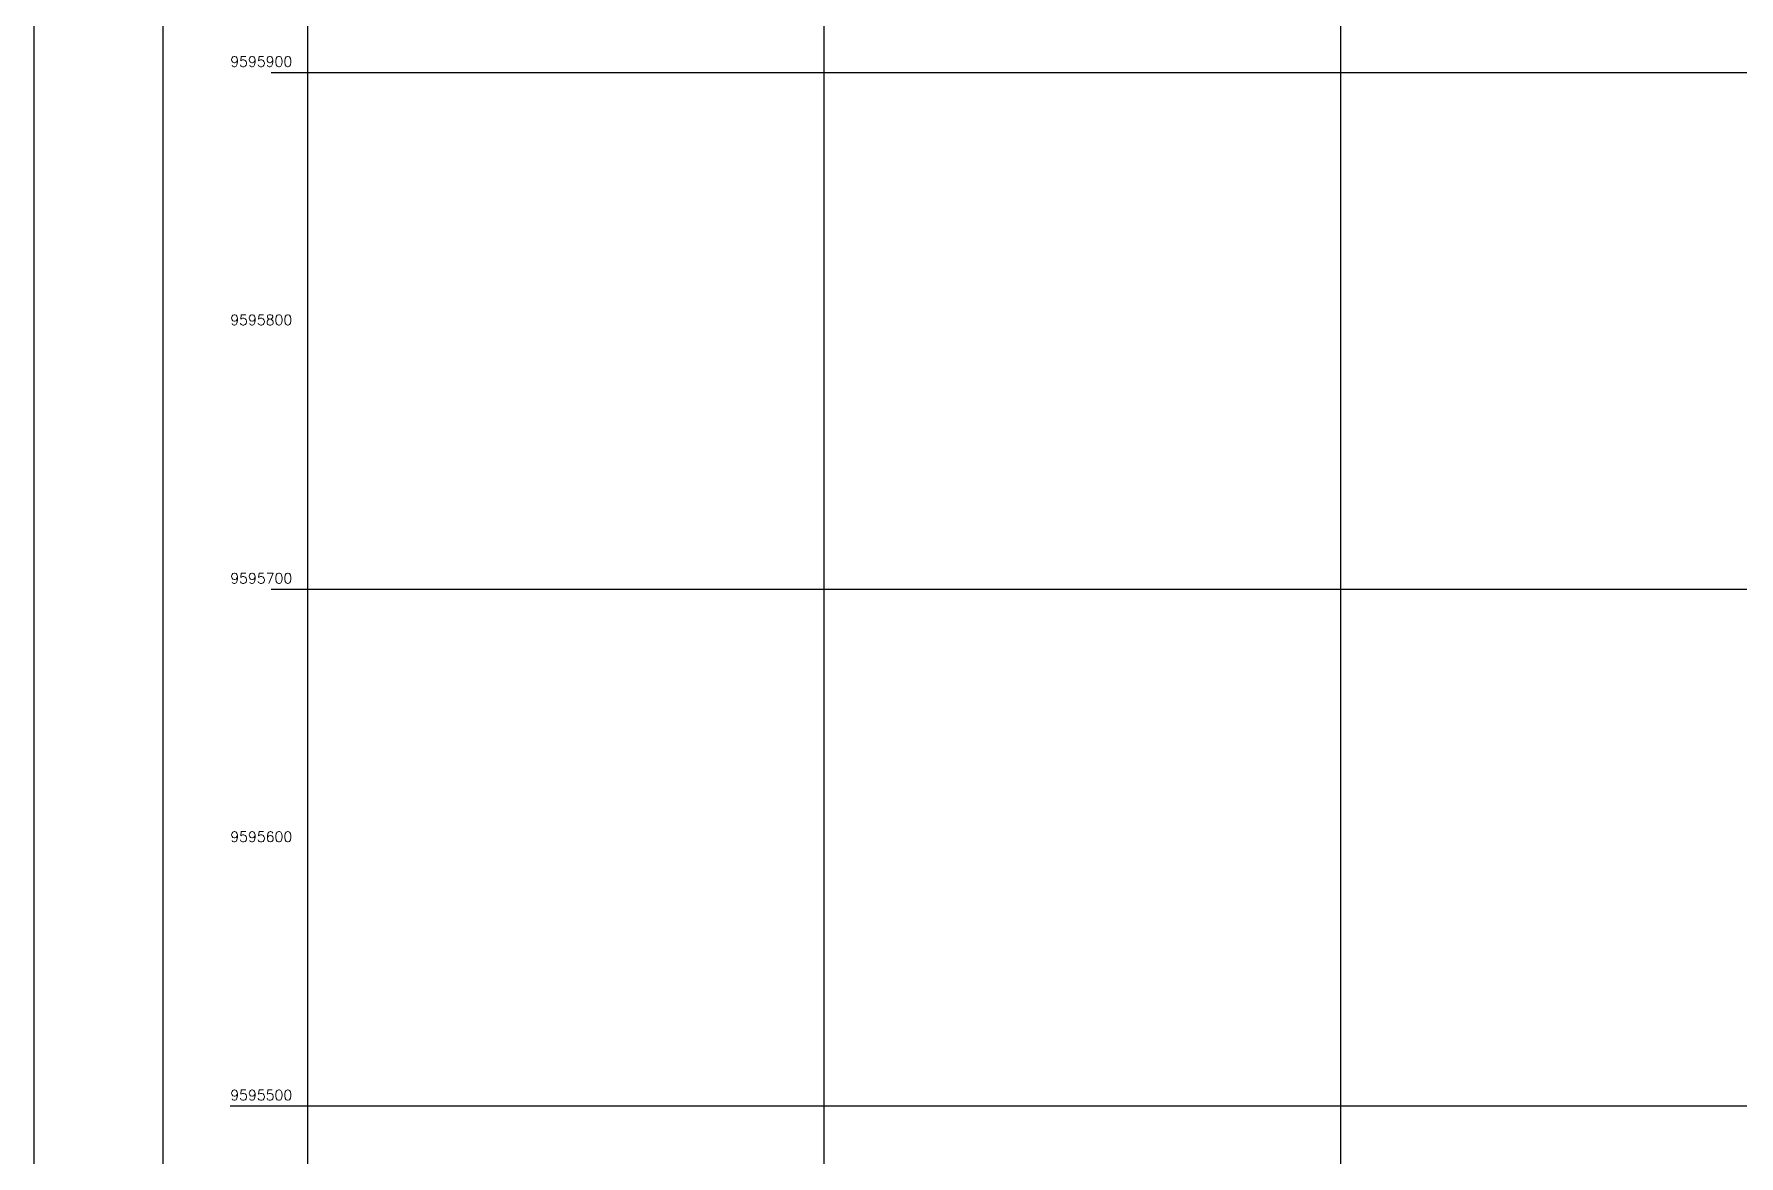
# Model space of a CAD drawing. Header units: millimetres. Extents: x 276147 to 291056, y 9594849 to 9609891.
# Drawn here: x 282379 to 283039, y 9606674 to 9607108 of the extents above; entities that cross this region are included whole.
import ezdxf
from ezdxf.enums import TextEntityAlignment as Align

# ---------------------------------------------------------------- set-up
doc = ezdxf.new("R2010")
doc.units = ezdxf.units.MM
doc.header["$LTSCALE"] = 10
for name, color, linetype in [('2000-Top_malha_coord', 2, 'Continuous'), ('LINHA02', 8, 'Continuous'), ('Top_malha_coord', 8, 'Continuous')]:
    doc.layers.add(name, color=color, linetype=linetype)
doc.styles.add('r80', font='romans.shx')

msp = doc.modelspace()

# ---------------------------------------------------------------- linework, layer by layer
at = {"color": 5}
msp.add_line((282429.13, 9605991.81), (282429.13, 9608919.04), dxfattribs=at)
at = {"layer": 'LINHA02'}
msp.add_line((282379.13, 9605973.36), (282379.13, 9608938.13), dxfattribs=at)
at = {"layer": 'Top_malha_coord'}
for p, q in [((282485.09, 9606072.33), (282485.09, 9608906.81)), ((282685.09, 9606072.33), (282685.09, 9608906.81)), ((282885.09, 9606072.33), (282885.09, 9608906.81)), ((282470.91, 9607092.92), (284285.09, 9607092.92)), ((282470.91, 9606892.92), (284285.09, 9606892.92)), ((282455.09, 9606692.92), (284285.09, 9606692.92))]:
    msp.add_line(p, q, dxfattribs=at)

# ---------------------------------------------------------------- texts
at = {"layer": '2000-Top_malha_coord', "style": 'r80'}
for s, p in [('9595900', (282455.09, 9607093.92)), ('9595800', (282455.09, 9606993.92)), ('9595700', (282455.09, 9606893.92)), ('9595600', (282455.09, 9606793.92)), ('9595500', (282455.09, 9606693.92))]:
    msp.add_text(s, height=4, dxfattribs=at).set_placement(p, align=Align.BOTTOM_LEFT)

doc.saveas('drawing.dxf')
